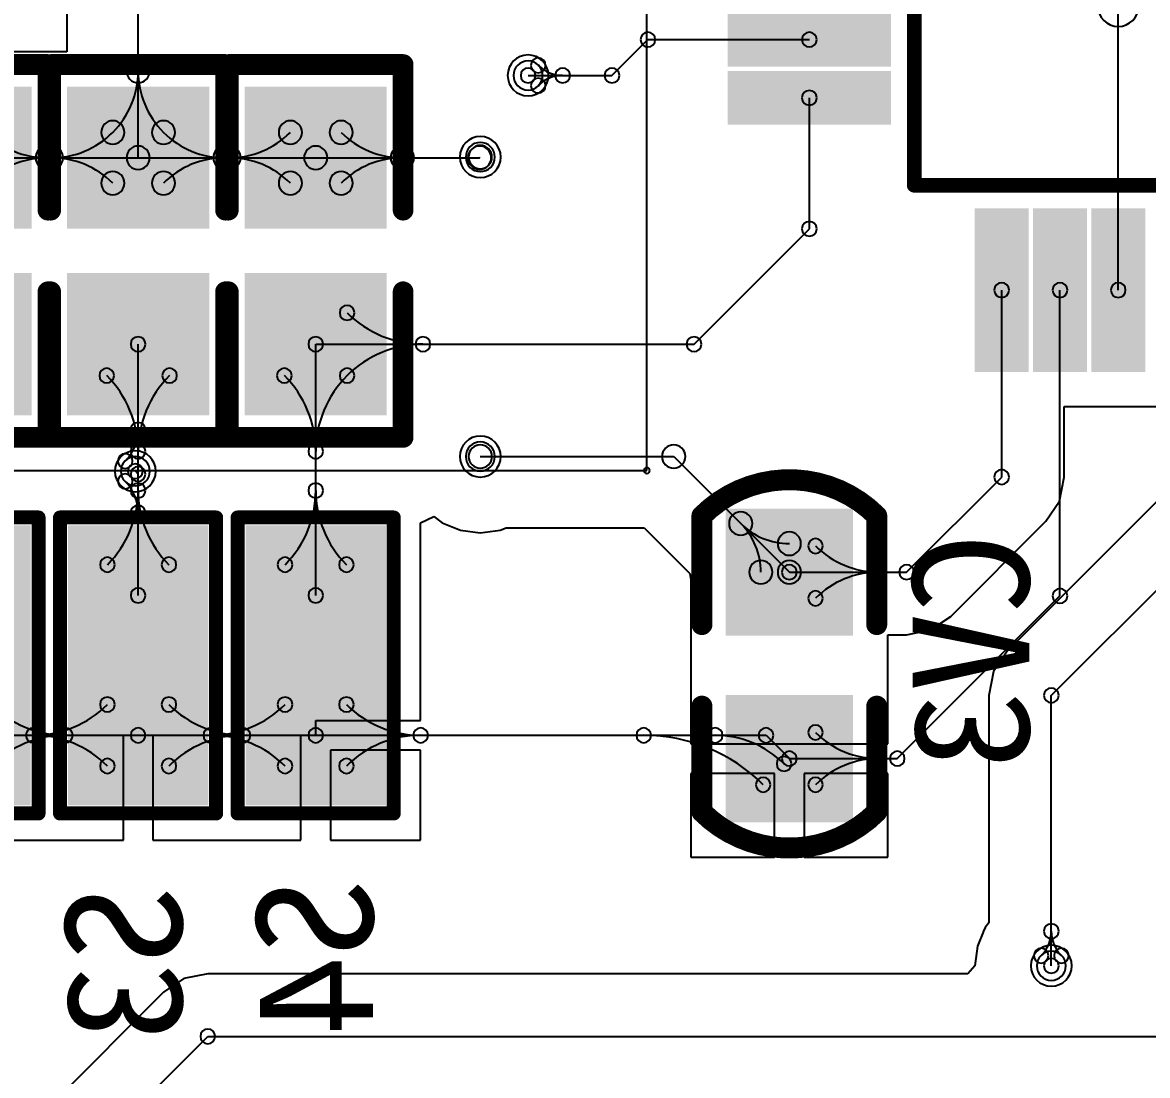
# Model space of a CAD drawing. Header units: inches. Extents: x 32166 to 66782, y 2386 to 7162.
# Drawn here: x 34049 to 34126.3, y 3404.9 to 3477.1 of the extents above; entities that cross this region are included whole.
import ezdxf

# ---------------------------------------------------------------- set-up
doc = ezdxf.new("R2010")
doc.units = ezdxf.units.IN
doc.header["$LTSCALE"] = 0.64311
doc.header["$MEASUREMENT"] = 0
for name, color, linetype in [('BOTTOMLAYER', 5, 'CONTINUOUS'), ('BOTTOMOVERLAY', 54, 'CONTINUOUS'), ('BOTTOMPASTE', 16, 'CONTINUOUS'), ('BOTTOMSOLDER', 6, 'CONTINUOUS'), ('MULTILAYER', 9, 'CONTINUOUS')]:
    doc.layers.add(name, color=color, linetype=linetype)
doc.styles.get("Standard").update_dxf_attribs({"font": 'txt', "width": 0.8})

msp = doc.modelspace()

# ---------------------------------------------------------------- linework, layer by layer
at = {"layer": 'BOTTOMLAYER'}
for p, q in [((34056.983, 3467.858), (34056.983, 3507.89)), ((34052.089, 3481.672), (34052.089, 3475.122)), ((34124.263, 3458.77), (34124.263, 3478.274)), ((34089.511, 3473.506), (34091.975, 3475.97)), ((34091.975, 3475.97), (34103.063, 3475.97)), ((34052.089, 3475.122), (34025.335, 3475.122)), ((34083.751, 3473.506), (34089.511, 3473.506)), ((34103.063, 3462.978), (34103.063, 3471.97)), ((34044.791, 3467.858), (34056.983, 3467.858)), ((34056.983, 3467.858), (34069.175, 3467.858)), ((34069.175, 3467.858), (34080.423, 3467.858)), ((34080.423, 3467.858), (34080.471, 3467.906)), ((34095.143, 3455.058), (34103.063, 3462.978)), ((34116.263, 3445.938), (34116.263, 3458.77)), ((34120.263, 3437.778), (34120.263, 3458.77)), ((34056.983, 3446.146), (34056.983, 3455.058)), ((34069.175, 3455.058), (34095.143, 3455.058)), ((34069.175, 3437.81), (34069.175, 3455.058)), ((34120.561, 3445.938), (34120.561, 3450.77)), ((34120.561, 3450.77), (34127.964, 3450.77)), ((34080.471, 3447.346), (34093.751, 3447.346)), ((34093.751, 3447.346), (34101.687, 3439.41)), ((34056.791, 3446.338), (34056.983, 3446.146)), ((34056.983, 3437.81), (34056.983, 3446.146)), ((34109.735, 3439.41), (34116.263, 3445.938)), ((34127.964, 3445.318), (34116.631, 3433.985)), ((34120.234, 3444.293), (34120.561, 3445.938)), ((34119.302, 3442.898), (34120.234, 3444.293)), ((34076.375, 3442.786), (34077.286, 3443.235)), ((34077.286, 3443.235), (34077.848, 3442.803)), ((34112.774, 3436.37), (34119.302, 3442.898)), ((34119.671, 3430.946), (34132.263, 3443.538)), ((34076.375, 3430.61), (34076.375, 3442.786)), ((34077.848, 3442.803), (34079.113, 3442.28)), ((34079.113, 3442.28), (34080.471, 3442.101)), ((34080.471, 3442.101), (34081.828, 3442.28)), ((34081.828, 3442.28), (34082.244, 3442.452)), ((34082.244, 3442.452), (34091.724, 3442.452)), ((34091.724, 3442.452), (34094.849, 3439.326)), ((34094.849, 3439.326), (34094.857, 3439.306)), ((34094.857, 3439.306), (34094.931, 3438.937)), ((34101.687, 3439.41), (34109.735, 3439.41)), ((34094.931, 3438.937), (34094.931, 3432.654)), ((34069.175, 3437.81), (34069.175, 3437.81)), ((34109.095, 3426.61), (34120.263, 3437.778)), ((34111.38, 3435.438), (34112.774, 3436.37)), ((34109.735, 3435.111), (34111.38, 3435.438)), ((34108.443, 3432.654), (34108.443, 3435.111)), ((34108.443, 3435.111), (34109.735, 3435.111)), ((34116.631, 3433.985), (34115.699, 3432.591)), ((34094.931, 3432.654), (34094.931, 3427.626)), ((34108.443, 3427.626), (34108.443, 3432.654)), ((34115.699, 3432.591), (34115.372, 3430.946)), ((34076.375, 3429.226), (34076.375, 3430.61)), ((34115.372, 3430.946), (34115.372, 3415.326)), ((34119.671, 3412.386), (34119.671, 3430.946)), ((34069.173, 3428.212), (34069.173, 3429.226)), ((34069.173, 3429.226), (34076.375, 3429.226)), ((34044.791, 3428.21), (34056.983, 3428.21)), ((34055.967, 3421.01), (34055.967, 3428.212)), ((34055.967, 3428.212), (34057.999, 3428.212)), ((34056.983, 3428.21), (34069.175, 3428.21)), ((34057.999, 3428.212), (34057.999, 3421.01)), ((34068.159, 3421.01), (34068.159, 3428.212)), ((34068.159, 3428.212), (34069.173, 3428.212)), ((34069.175, 3428.21), (34100.087, 3428.21)), ((34100.087, 3428.21), (34101.687, 3426.61)), ((34094.931, 3427.626), (34108.443, 3427.626)), ((34076.375, 3427.194), (34070.191, 3427.194)), ((34070.191, 3427.194), (34070.191, 3421.01)), ((34076.375, 3421.01), (34076.375, 3427.194)), ((34101.687, 3426.61), (34109.095, 3426.61)), ((34100.671, 3425.594), (34094.931, 3425.594)), ((34094.931, 3425.594), (34094.931, 3419.854)), ((34100.671, 3419.854), (34100.671, 3425.594)), ((34108.443, 3425.594), (34102.703, 3425.594)), ((34102.703, 3425.594), (34102.703, 3419.854)), ((34108.443, 3419.854), (34108.443, 3425.594)), ((34045.807, 3421.01), (34055.967, 3421.01)), ((34057.999, 3421.01), (34068.159, 3421.01)), ((34070.191, 3421.01), (34076.375, 3421.01)), ((34094.931, 3419.854), (34100.671, 3419.854)), ((34102.703, 3419.854), (34108.443, 3419.854)), ((34115.372, 3415.326), (34115.129, 3415.008)), ((34114.996, 3414.688), (34114.605, 3413.743)), ((34115.004, 3414.726), (34114.996, 3414.688)), ((34115.026, 3414.759), (34115.004, 3414.726)), ((34115.129, 3415.008), (34115.026, 3414.759)), ((34114.605, 3413.743), (34114.426, 3412.386)), ((34114.426, 3412.386), (34113.944, 3411.836)), ((34060.121, 3411.509), (34058.727, 3410.577)), ((34061.766, 3411.836), (34060.121, 3411.509)), ((34113.944, 3411.836), (34061.766, 3411.836)), ((34058.727, 3410.577), (34037.031, 3388.882)), ((34040.071, 3385.842), (34061.766, 3407.538)), ((34061.766, 3407.538), (34158.983, 3407.538))]:
    msp.add_line(p, q, dxfattribs=at)
for centre, radius, start, end in [((34091.975, 3475.97), 0.508, 0, 180), ((34091.975, 3475.97), 0.508, 0, 180), ((34103.063, 3475.97), 0.508, 0, 180), ((34091.975, 3475.97), 0.508, 180, 0), ((34091.975, 3475.97), 0.508, 180, 0), ((34103.063, 3475.97), 0.508, 180, 0), ((34056.983, 3473.806), 0.8, 0, 180), ((34056.983, 3473.806), 0.8, 0, 180), ((34084.447, 3474.201), 0.508, 0, 180), ((34051.034, 3473.806), 5.949, 314.99997, 359.99997), ((34056.983, 3473.806), 0.8, 180, 0), ((34056.983, 3473.806), 0.8, 180, 0), ((34062.931, 3473.806), 5.949, 180.00003, 225.00003), ((34083.751, 3473.506), 1, 0, 180), ((34083.751, 3473.506), 0.508, 0, 180), ((34084.447, 3474.201), 0.508, 180, 0), ((34086.126, 3475.881), 2.376, 224.99963, 269.99963), ((34086.126, 3473.506), 0.508, 0, 180), ((34086.126, 3473.506), 0.508, 0, 180), ((34089.511, 3473.506), 0.508, 0, 180), ((34089.511, 3473.506), 0.508, 0, 180), ((34083.751, 3473.506), 1, 180, 0), ((34083.751, 3473.506), 0.508, 180, 0), ((34084.447, 3472.81), 0.508, 0, 180), ((34086.126, 3471.13), 2.376, 90.00037, 135.00037), ((34086.126, 3473.506), 0.508, 180, 0), ((34086.126, 3473.506), 0.508, 180, 0), ((34089.511, 3473.506), 0.508, 180, 0), ((34089.511, 3473.506), 0.508, 180, 0), ((34084.447, 3472.81), 0.508, 180, 0), ((34103.063, 3471.97), 0.508, 0, 180), ((34103.063, 3471.97), 0.508, 180, 0), ((34055.241, 3469.6), 0.8, 0, 180), ((34055.241, 3469.6), 0.8, 0, 180), ((34058.725, 3469.6), 0.8, 0, 180), ((34058.725, 3469.6), 0.8, 0, 180), ((34067.433, 3469.6), 0.8, 0, 180), ((34070.917, 3469.6), 0.8, 0, 180), ((34050.739, 3473.806), 5.949, 224.99997, 269.99997), ((34051.034, 3473.806), 5.949, 270.00003, 315.00003), ((34055.241, 3469.6), 0.8, 180, 0), ((34055.241, 3469.6), 0.8, 180, 0), ((34058.725, 3469.6), 0.8, 180, 0), ((34058.725, 3469.6), 0.8, 180, 0), ((34062.931, 3473.806), 5.949, 224.99997, 269.99997), ((34063.226, 3473.806), 5.949, 270.00003, 315.00003), ((34067.433, 3469.6), 0.8, 180, 0), ((34070.917, 3469.6), 0.8, 180, 0), ((34075.123, 3473.806), 5.949, 224.99997, 269.99997), ((34050.739, 3467.858), 0.8, 0, 180), ((34050.739, 3467.858), 0.8, 0, 180), ((34051.034, 3467.858), 0.8, 0, 180), ((34051.034, 3467.858), 0.8, 0, 180), ((34056.983, 3467.858), 0.8, 0, 180), ((34056.983, 3467.858), 0.8, 0, 180), ((34056.983, 3467.858), 0.8, 0, 180), ((34062.931, 3467.858), 0.8, 0, 180), ((34062.931, 3467.858), 0.8, 0, 180), ((34063.226, 3467.858), 0.8, 0, 180), ((34063.226, 3467.858), 0.8, 0, 180), ((34069.175, 3467.858), 0.8, 0, 180), ((34069.175, 3467.858), 0.8, 0, 180), ((34075.123, 3467.858), 0.8, 0, 180), ((34075.123, 3467.858), 0.8, 0, 180), ((34080.471, 3467.906), 1, 0, 180), ((34080.423, 3467.858), 0.8, 0, 180), ((34080.423, 3467.858), 0.8, 0, 180), ((34080.471, 3467.906), 0.8, 0, 180), ((34050.739, 3461.909), 5.949, 90.00003, 135.00003), ((34050.739, 3467.858), 0.8, 180, 0), ((34050.739, 3467.858), 0.8, 180, 0), ((34051.034, 3467.858), 0.8, 180, 0), ((34051.034, 3467.858), 0.8, 180, 0), ((34051.034, 3461.909), 5.949, 44.99997, 89.99997), ((34056.983, 3467.858), 0.8, 180, 0), ((34056.983, 3467.858), 0.8, 180, 0), ((34056.983, 3467.858), 0.8, 180, 0), ((34062.931, 3461.909), 5.949, 90.00003, 135.00003), ((34062.931, 3467.858), 0.8, 180, 0), ((34062.931, 3467.858), 0.8, 180, 0), ((34063.226, 3467.858), 0.8, 180, 0), ((34063.226, 3467.858), 0.8, 180, 0), ((34063.226, 3461.909), 5.949, 44.99997, 89.99997), ((34069.175, 3467.858), 0.8, 180, 0), ((34069.175, 3467.858), 0.8, 180, 0), ((34075.123, 3461.909), 5.949, 90.00003, 135.00003), ((34075.123, 3467.858), 0.8, 180, 0), ((34075.123, 3467.858), 0.8, 180, 0), ((34080.471, 3467.906), 1, 180, 0), ((34080.423, 3467.858), 0.8, 180, 0), ((34080.423, 3467.858), 0.8, 180, 0), ((34080.471, 3467.906), 0.8, 180, 0), ((34055.241, 3466.115), 0.8, 0, 180), ((34058.725, 3466.115), 0.8, 0, 180), ((34067.433, 3466.115), 0.8, 0, 180), ((34070.917, 3466.115), 0.8, 0, 180), ((34055.241, 3466.115), 0.8, 180, 0), ((34058.725, 3466.115), 0.8, 180, 0), ((34067.433, 3466.115), 0.8, 180, 0), ((34070.917, 3466.115), 0.8, 180, 0), ((34103.063, 3462.978), 0.508, 0, 180), ((34103.063, 3462.978), 0.508, 0, 180), ((34103.063, 3462.978), 0.508, 180, 0), ((34103.063, 3462.978), 0.508, 180, 0), ((34116.263, 3458.77), 0.508, 0, 180), ((34120.263, 3458.77), 0.508, 0, 180), ((34124.263, 3458.77), 0.508, 0, 180), ((34116.263, 3458.77), 0.508, 180, 0), ((34120.263, 3458.77), 0.508, 180, 0), ((34124.263, 3458.77), 0.508, 180, 0), ((34071.33, 3457.213), 0.508, 0, 180), ((34071.33, 3457.213), 0.508, 180, 0), ((34076.533, 3462.416), 7.359, 225, 270), ((34056.983, 3455.058), 0.508, 0, 180), ((34069.175, 3455.058), 0.508, 0, 180), ((34069.175, 3455.058), 0.508, 0, 180), ((34076.533, 3455.058), 0.508, 0, 180), ((34076.533, 3455.058), 0.508, 0, 180), ((34095.143, 3455.058), 0.508, 0, 180), ((34095.143, 3455.058), 0.508, 0, 180), ((34056.983, 3455.058), 0.508, 180, 0), ((34069.175, 3455.058), 0.508, 180, 0), ((34069.175, 3455.058), 0.508, 180, 0), ((34076.533, 3447.699), 7.359, 90, 135), ((34076.533, 3455.058), 0.508, 180, 0), ((34076.533, 3455.058), 0.508, 180, 0), ((34095.143, 3455.058), 0.508, 180, 0), ((34095.143, 3455.058), 0.508, 180, 0), ((34054.828, 3452.902), 0.508, 0, 180), ((34059.138, 3452.902), 0.508, 0, 180), ((34067.02, 3452.902), 0.508, 0, 180), ((34071.33, 3452.902), 0.508, 0, 180), ((34071.33, 3452.902), 0.508, 0, 180), ((34054.828, 3452.902), 0.508, 180, 0), ((34049.624, 3447.699), 7.359, 360, 45), ((34064.341, 3447.699), 7.359, 135, 180), ((34059.138, 3452.902), 0.508, 180, 0), ((34067.02, 3452.902), 0.508, 180, 0), ((34061.816, 3447.699), 7.359, 360, 45), ((34076.533, 3447.699), 7.359, 135, 180), ((34071.33, 3452.902), 0.508, 180, 0), ((34071.33, 3452.902), 0.508, 180, 0), ((34053.952, 3449.177), 3.031, 314.99984, 359.99984), ((34056.983, 3449.177), 0.508, 0, 180), ((34056.983, 3449.177), 0.508, 180, 0), ((34080.471, 3447.346), 1, 0, 180), ((34056.095, 3447.033), 0.508, 0, 180), ((34056.983, 3447.699), 0.508, 0, 180), ((34056.983, 3447.699), 0.508, 0, 180), ((34056.983, 3447.699), 0.508, 180, 0), ((34056.983, 3447.699), 0.508, 180, 0), ((34069.175, 3447.699), 0.508, 0, 180), ((34069.175, 3447.699), 0.508, 0, 180), ((34069.175, 3447.699), 0.508, 180, 0), ((34069.175, 3447.699), 0.508, 180, 0), ((34080.471, 3447.346), 0.8, 0, 180), ((34093.751, 3447.346), 0.8, 0, 180), ((34093.751, 3447.346), 0.8, 0, 180), ((34056.095, 3447.033), 0.508, 180, 0), ((34056.791, 3446.338), 1, 0, 180), ((34056.791, 3446.338), 0.508, 0, 180), ((34080.471, 3447.346), 1, 180, 0), ((34080.471, 3447.346), 0.8, 180, 0), ((34093.751, 3447.346), 0.8, 180, 0), ((34093.751, 3447.346), 0.8, 180, 0), ((34056.095, 3445.642), 0.508, 0, 180), ((34056.791, 3446.338), 1, 180, 0), ((34056.791, 3446.338), 0.508, 180, 0), ((34056.983, 3446.146), 0.508, 0, 180), ((34056.983, 3446.146), 0.508, 0, 180), ((34056.983, 3446.146), 0.508, 0, 180), ((34056.983, 3446.146), 0.508, 180, 0), ((34056.983, 3446.146), 0.508, 180, 0), ((34056.983, 3446.146), 0.508, 180, 0), ((34116.263, 3445.938), 0.508, 0, 180), ((34116.263, 3445.938), 0.508, 0, 180), ((34056.095, 3445.642), 0.508, 180, 0), ((34053.952, 3443.499), 3.031, 0.00016, 45.00016), ((34056.983, 3445.014), 0.508, 0, 180), ((34056.983, 3445.014), 0.508, 0, 180), ((34069.175, 3445.014), 0.508, 0, 180), ((34069.175, 3445.014), 0.508, 0, 180), ((34116.263, 3445.938), 0.508, 180, 0), ((34116.263, 3445.938), 0.508, 180, 0), ((34049.779, 3445.014), 7.204, 314.99992, 359.99992), ((34056.983, 3445.014), 0.508, 180, 0), ((34056.983, 3445.014), 0.508, 180, 0), ((34064.187, 3445.014), 7.204, 180.00009, 225.00009), ((34061.971, 3445.014), 7.204, 314.99992, 359.99992), ((34069.175, 3445.014), 0.508, 180, 0), ((34069.175, 3445.014), 0.508, 180, 0), ((34076.379, 3445.014), 7.204, 180.00009, 225.00009), ((34056.983, 3443.499), 0.508, 0, 180), ((34056.983, 3443.499), 0.508, 180, 0), ((34098.348, 3442.749), 0.8, 0, 180), ((34098.348, 3442.749), 0.8, 0, 180), ((34098.348, 3442.749), 0.8, 180, 0), ((34098.348, 3442.749), 0.8, 180, 0), ((34095.009, 3439.41), 4.722, 359.99998, 44.99998), ((34101.687, 3446.088), 4.722, 225.00002, 270.00002), ((34101.687, 3441.366), 0.8, 0, 180), ((34101.687, 3441.366), 0.8, 180, 0), ((34103.483, 3441.206), 0.508, 0, 180), ((34103.483, 3441.206), 0.508, 180, 0), ((34107.819, 3445.542), 6.132, 225.00014, 270.00014), ((34054.873, 3439.92), 0.508, 0, 180), ((34054.873, 3439.92), 0.508, 180, 0), ((34059.093, 3439.92), 0.508, 0, 180), ((34059.093, 3439.92), 0.508, 180, 0), ((34067.065, 3439.92), 0.508, 0, 180), ((34067.065, 3439.92), 0.508, 180, 0), ((34071.285, 3439.92), 0.508, 0, 180), ((34071.285, 3439.92), 0.508, 180, 0), ((34099.731, 3439.41), 0.8, 0, 180), ((34101.687, 3439.41), 0.8, 0, 180), ((34101.687, 3439.41), 0.508, 0, 180), ((34107.819, 3439.41), 0.508, 0, 180), ((34107.819, 3439.41), 0.508, 0, 180), ((34109.735, 3439.41), 0.508, 0, 180), ((34109.735, 3439.41), 0.508, 0, 180), ((34099.731, 3439.41), 0.8, 180, 0), ((34101.687, 3439.41), 0.8, 180, 0), ((34101.687, 3439.41), 0.508, 180, 0), ((34107.819, 3433.278), 6.132, 89.99986, 134.99986), ((34107.819, 3439.41), 0.508, 180, 0), ((34107.819, 3439.41), 0.508, 180, 0), ((34109.735, 3439.41), 0.508, 180, 0), ((34109.735, 3439.41), 0.508, 180, 0), ((34056.983, 3437.81), 0.508, 0, 180), ((34069.175, 3437.81), 0.508, 0, 180), ((34069.175, 3437.81), 0.508, 0, 180), ((34069.175, 3437.81), 0.508, 0, 180), ((34120.263, 3437.778), 0.508, 0, 180), ((34120.263, 3437.778), 0.508, 0, 180), ((34056.983, 3437.81), 0.508, 180, 0), ((34069.175, 3437.81), 0.508, 180, 0), ((34069.175, 3437.81), 0.508, 180, 0), ((34069.175, 3437.81), 0.508, 180, 0), ((34103.483, 3437.614), 0.508, 0, 180), ((34103.483, 3437.614), 0.508, 180, 0), ((34120.263, 3437.778), 0.508, 180, 0), ((34120.263, 3437.778), 0.508, 180, 0), ((34119.671, 3430.946), 0.508, 0, 180), ((34119.671, 3430.946), 0.508, 0, 180), ((34054.873, 3430.32), 0.508, 0, 180), ((34059.093, 3430.32), 0.508, 0, 180), ((34067.065, 3430.32), 0.508, 0, 180), ((34071.285, 3430.32), 0.508, 0, 180), ((34119.671, 3430.946), 0.508, 180, 0), ((34119.671, 3430.946), 0.508, 180, 0), ((34051.995, 3435.414), 7.204, 224.99988, 269.99988), ((34049.779, 3435.414), 7.204, 270.00012, 315.00012), ((34054.873, 3430.32), 0.508, 180, 0), ((34059.093, 3430.32), 0.508, 180, 0), ((34064.187, 3435.414), 7.204, 224.99988, 269.99988), ((34061.971, 3435.414), 7.204, 270.00012, 315.00012), ((34067.065, 3430.32), 0.508, 180, 0), ((34071.285, 3430.32), 0.508, 180, 0), ((34076.379, 3435.414), 7.204, 224.99988, 269.99988), ((34051.995, 3421.006), 7.204, 90.00012, 135.00012), ((34049.779, 3428.21), 0.508, 0, 180), ((34049.779, 3428.21), 0.508, 0, 180), ((34049.779, 3428.21), 0.508, 180, 0), ((34049.779, 3428.21), 0.508, 180, 0), ((34049.779, 3421.006), 7.204, 44.99988, 89.99988), ((34051.995, 3428.21), 0.508, 0, 180), ((34051.995, 3428.21), 0.508, 0, 180), ((34051.995, 3428.21), 0.508, 180, 0), ((34051.995, 3428.21), 0.508, 180, 0), ((34056.983, 3428.21), 0.508, 0, 180), ((34056.983, 3428.21), 0.508, 0, 180), ((34056.983, 3428.21), 0.508, 180, 0), ((34056.983, 3428.21), 0.508, 180, 0), ((34064.187, 3421.006), 7.204, 90.00012, 135.00012), ((34061.971, 3428.21), 0.508, 0, 180), ((34061.971, 3428.21), 0.508, 0, 180), ((34061.971, 3428.21), 0.508, 180, 0), ((34061.971, 3428.21), 0.508, 180, 0), ((34061.971, 3421.006), 7.204, 44.99988, 89.99988), ((34064.187, 3428.21), 0.508, 0, 180), ((34064.187, 3428.21), 0.508, 0, 180), ((34064.187, 3428.21), 0.508, 180, 0), ((34064.187, 3428.21), 0.508, 180, 0), ((34069.175, 3428.21), 0.508, 0, 180), ((34069.175, 3428.21), 0.508, 0, 180), ((34069.175, 3428.21), 0.508, 180, 0), ((34069.175, 3428.21), 0.508, 180, 0), ((34076.379, 3421.006), 7.204, 90.00012, 135.00012), ((34076.379, 3428.21), 0.508, 0, 180), ((34076.379, 3428.21), 0.508, 0, 180), ((34076.379, 3428.21), 0.508, 180, 0), ((34076.379, 3428.21), 0.508, 180, 0), ((34091.692, 3428.21), 0.508, 0, 180), ((34091.692, 3428.21), 0.508, 180, 0), ((34091.692, 3416.615), 11.595, 45.00007, 90.00007), ((34096.598, 3428.21), 0.508, 0, 180), ((34096.598, 3428.21), 0.508, 180, 0), ((34096.598, 3421.52), 6.689, 44.99987, 89.99987), ((34100.087, 3428.21), 0.508, 0, 180), ((34100.087, 3428.21), 0.508, 0, 180), ((34100.087, 3428.21), 0.508, 180, 0), ((34100.087, 3428.21), 0.508, 180, 0), ((34103.483, 3428.406), 0.508, 0, 180), ((34103.483, 3428.406), 0.508, 180, 0), ((34107.819, 3432.742), 6.132, 225.00014, 270.00014), ((34101.328, 3426.25), 0.508, 0, 180), ((34101.687, 3426.61), 0.508, 0, 180), ((34101.687, 3426.61), 0.508, 0, 180), ((34107.819, 3426.61), 0.508, 0, 180), ((34107.819, 3426.61), 0.508, 0, 180), ((34109.095, 3426.61), 0.508, 0, 180), ((34109.095, 3426.61), 0.508, 0, 180), ((34054.873, 3426.1), 0.508, 0, 180), ((34054.873, 3426.1), 0.508, 180, 0), ((34059.093, 3426.1), 0.508, 0, 180), ((34059.093, 3426.1), 0.508, 180, 0), ((34067.065, 3426.1), 0.508, 0, 180), ((34067.065, 3426.1), 0.508, 180, 0), ((34071.285, 3426.1), 0.508, 0, 180), ((34071.285, 3426.1), 0.508, 180, 0), ((34101.328, 3426.25), 0.508, 180, 0), ((34101.687, 3426.61), 0.508, 180, 0), ((34101.687, 3426.61), 0.508, 180, 0), ((34107.819, 3420.478), 6.132, 89.99986, 134.99986), ((34107.819, 3426.61), 0.508, 180, 0), ((34107.819, 3426.61), 0.508, 180, 0), ((34109.095, 3426.61), 0.508, 180, 0), ((34109.095, 3426.61), 0.508, 180, 0), ((34099.891, 3424.814), 0.508, 0, 180), ((34103.483, 3424.814), 0.508, 0, 180), ((34099.891, 3424.814), 0.508, 180, 0), ((34103.483, 3424.814), 0.508, 180, 0), ((34119.671, 3414.761), 0.508, 0, 180), ((34119.671, 3414.761), 0.508, 0, 180), ((34117.295, 3414.761), 2.376, 314.99963, 359.99963), ((34119.671, 3414.761), 0.508, 180, 0), ((34119.671, 3414.761), 0.508, 180, 0), ((34122.046, 3414.761), 2.376, 180.00037, 225.00037), ((34118.975, 3413.081), 0.508, 0, 180), ((34120.367, 3413.081), 0.508, 0, 180), ((34118.975, 3413.081), 0.508, 180, 0), ((34119.671, 3412.386), 1, 0, 180), ((34119.671, 3412.386), 0.508, 0, 180), ((34120.367, 3413.081), 0.508, 180, 0), ((34119.671, 3412.386), 1, 180, 0), ((34119.671, 3412.386), 0.508, 180, 0), ((34061.766, 3407.538), 0.508, 0, 180), ((34061.766, 3407.538), 0.508, 0, 180), ((34061.766, 3407.538), 0.508, 180, 0), ((34061.766, 3407.538), 0.508, 180, 0)]:
    msp.add_arc(centre, radius, start, end, dxfattribs=at)
for points in [[(34107.863, 3474.93), (34107.863, 3477.01), (34098.263, 3474.93), (34098.263, 3477.01)], [(34107.863, 3470.93), (34107.863, 3473.01), (34098.263, 3470.93), (34098.263, 3473.01)], [(34052.919, 3471.922), (34052.919, 3463.794), (34061.047, 3471.922), (34061.047, 3463.794)], [(34065.111, 3471.922), (34065.111, 3463.794), (34073.239, 3471.922), (34073.239, 3463.794)], [(34117.303, 3463.57), (34115.223, 3463.57), (34117.303, 3453.97), (34115.223, 3453.97)], [(34121.303, 3463.57), (34119.223, 3463.57), (34121.303, 3453.97), (34119.223, 3453.97)], [(34125.303, 3463.57), (34123.223, 3463.57), (34125.303, 3453.97), (34123.223, 3453.97)], [(34052.919, 3459.122), (34052.919, 3450.994), (34061.047, 3459.122), (34061.047, 3450.994)], [(34065.111, 3459.122), (34065.111, 3450.994), (34073.239, 3459.122), (34073.239, 3450.994)], [(34105.243, 3435.854), (34105.243, 3442.966), (34098.131, 3435.854), (34098.131, 3442.966)], [(34052.983, 3441.81), (34052.983, 3433.81), (34060.983, 3441.81), (34060.983, 3433.81)], [(34065.175, 3441.81), (34065.175, 3433.81), (34073.175, 3441.81), (34073.175, 3433.81)], [(34052.983, 3432.21), (34052.983, 3424.21), (34060.983, 3432.21), (34060.983, 3424.21)], [(34065.175, 3432.21), (34065.175, 3424.21), (34073.175, 3432.21), (34073.175, 3424.21)], [(34105.243, 3423.054), (34105.243, 3430.166), (34098.131, 3423.054), (34098.131, 3430.166)]]:
    msp.add_solid(points, dxfattribs=at)
at = {"layer": 'BOTTOMOVERLAY'}
for p, q in [((34091.911, 3446.386), (34091.911, 3528.386)), ((33976.471, 3446.386), (34091.911, 3446.386))]:
    msp.add_line(p, q, dxfattribs=at)
for points, const_width in [([(34110.263, 3465.97), (34110.263, 3521.97)], 1.016), ([(34038.791, 3474.258), (34050.791, 3474.258)], 1.422), ([(34050.791, 3464.258), (34050.791, 3474.258)], 1.422), ([(34050.983, 3464.258), (34050.983, 3474.258)], 1.422), ([(34050.983, 3474.258), (34062.983, 3474.258)], 1.422), ([(34062.983, 3464.258), (34062.983, 3474.258)], 1.422), ([(34063.175, 3474.258), (34075.175, 3474.258)], 1.422), ([(34063.175, 3474.258), (34063.175, 3464.258)], 1.422), ([(34075.175, 3474.258), (34075.175, 3464.258)], 1.422), ([(34110.263, 3465.97), (34166.263, 3465.97)], 1.016), ([(34050.791, 3448.658), (34050.791, 3458.658)], 1.422), ([(34050.983, 3448.658), (34050.983, 3458.658)], 1.422), ([(34062.983, 3448.658), (34062.983, 3458.658)], 1.422), ([(34063.175, 3458.658), (34063.175, 3448.658)], 1.422), ([(34075.175, 3458.658), (34075.175, 3448.658)], 1.422), ([(34038.791, 3448.658), (34050.791, 3448.658)], 1.422), ([(34050.983, 3448.658), (34062.983, 3448.658)], 1.422), ([(34063.175, 3448.658), (34075.175, 3448.658)], 1.422), ([(34095.687, 3435.81), (34095.687, 3443.271)], 1.44), ([(34107.687, 3435.81), (34107.687, 3443.271)], 1.44), ([(34039.427, 3443.162), (34050.147, 3443.162)], 0.96), ([(34050.147, 3422.842), (34050.147, 3443.162)], 0.96), ([(34051.619, 3422.842), (34051.619, 3443.162)], 0.96), ([(34051.619, 3443.162), (34062.339, 3443.162)], 0.96), ([(34062.339, 3422.842), (34062.339, 3443.162)], 0.96), ([(34063.811, 3422.842), (34063.811, 3443.162)], 0.96), ([(34063.811, 3443.162), (34074.531, 3443.162)], 0.96), ([(34074.531, 3422.842), (34074.531, 3443.162)], 0.96), ([(34095.687, 3422.951), (34095.687, 3430.21)], 1.44), ([(34107.687, 3422.951), (34107.687, 3430.21)], 1.44), ([(34039.427, 3422.842), (34050.147, 3422.842)], 0.96), ([(34051.619, 3422.842), (34062.339, 3422.842)], 0.96), ([(34063.811, 3422.842), (34074.531, 3422.842)], 0.96)]:
    msp.add_lwpolyline(points, dxfattribs=dict(at, const_width=const_width))
for points, const_width in [([(34050.435, 3474.258, 1), (34051.146, 3474.258, 1)], 0.711), ([(34050.435, 3474.258, 1), (34051.146, 3474.258, 1)], 0.711), ([(34050.627, 3474.258, 1), (34051.338, 3474.258, 1)], 0.711), ([(34050.627, 3474.258, 1), (34051.338, 3474.258, 1)], 0.711), ([(34062.627, 3474.258, 1), (34063.338, 3474.258, 1)], 0.711), ([(34062.627, 3474.258, 1), (34063.338, 3474.258, 1)], 0.711), ([(34062.819, 3474.258, 1), (34063.53, 3474.258, 1)], 0.711), ([(34062.819, 3474.258, 1), (34063.53, 3474.258, 1)], 0.711), ([(34074.819, 3474.258, 1), (34075.53, 3474.258, 1)], 0.711), ([(34074.819, 3474.258, 1), (34075.53, 3474.258, 1)], 0.711), ([(34110.517, 3465.97, 1), (34110.009, 3465.97, 1)], 0.508), ([(34110.517, 3465.97, 1), (34110.009, 3465.97, 1)], 0.508), ([(34050.435, 3464.258, 1), (34051.146, 3464.258, 1)], 0.711), ([(34050.627, 3464.258, 1), (34051.338, 3464.258, 1)], 0.711), ([(34062.627, 3464.258, 1), (34063.338, 3464.258, 1)], 0.711), ([(34062.819, 3464.258, 1), (34063.53, 3464.258, 1)], 0.711), ([(34074.819, 3464.258, 1), (34075.53, 3464.258, 1)], 0.711), ([(34050.435, 3458.658, 1), (34051.146, 3458.658, 1)], 0.711), ([(34050.627, 3458.658, 1), (34051.338, 3458.658, 1)], 0.711), ([(34062.627, 3458.658, 1), (34063.338, 3458.658, 1)], 0.711), ([(34062.819, 3458.658, 1), (34063.53, 3458.658, 1)], 0.711), ([(34074.819, 3458.658, 1), (34075.53, 3458.658, 1)], 0.711), ([(34050.435, 3448.658, 1), (34051.146, 3448.658, 1)], 0.711), ([(34050.435, 3448.658, 1), (34051.146, 3448.658, 1)], 0.711), ([(34050.627, 3448.658, 1), (34051.338, 3448.658, 1)], 0.711), ([(34050.627, 3448.658, 1), (34051.338, 3448.658, 1)], 0.711), ([(34062.627, 3448.658, 1), (34063.338, 3448.658, 1)], 0.711), ([(34062.627, 3448.658, 1), (34063.338, 3448.658, 1)], 0.711), ([(34062.819, 3448.658, 1), (34063.53, 3448.658, 1)], 0.711), ([(34062.819, 3448.658, 1), (34063.53, 3448.658, 1)], 0.711), ([(34074.819, 3448.658, 1), (34075.53, 3448.658, 1)], 0.711), ([(34074.819, 3448.658, 1), (34075.53, 3448.658, 1)], 0.711), ([(34096.047, 3443.271, 1), (34095.327, 3443.271, 1)], 0.72), ([(34096.047, 3443.271, 1), (34095.327, 3443.271, 1)], 0.72), ([(34108.047, 3443.271, 1), (34107.327, 3443.271, 1)], 0.72), ([(34108.047, 3443.271, 1), (34107.327, 3443.271, 1)], 0.72), ([(34050.147, 3442.922, 1), (34050.147, 3443.402, 1)], 0.48), ([(34050.147, 3442.922, 1), (34050.147, 3443.402, 1)], 0.48), ([(34051.619, 3442.922, 1), (34051.619, 3443.402, 1)], 0.48), ([(34051.619, 3442.922, 1), (34051.619, 3443.402, 1)], 0.48), ([(34062.339, 3442.922, 1), (34062.339, 3443.402, 1)], 0.48), ([(34062.339, 3442.922, 1), (34062.339, 3443.402, 1)], 0.48), ([(34063.811, 3442.922, 1), (34063.811, 3443.402, 1)], 0.48), ([(34063.811, 3442.922, 1), (34063.811, 3443.402, 1)], 0.48), ([(34074.531, 3442.922, 1), (34074.531, 3443.402, 1)], 0.48), ([(34074.531, 3442.922, 1), (34074.531, 3443.402, 1)], 0.48), ([(34096.047, 3435.81, 1), (34095.327, 3435.81, 1)], 0.72), ([(34108.047, 3435.81, 1), (34107.327, 3435.81, 1)], 0.72), ([(34096.047, 3430.21, 1), (34095.327, 3430.21, 1)], 0.72), ([(34108.047, 3430.21, 1), (34107.327, 3430.21, 1)], 0.72), ([(34096.047, 3422.951, 1), (34095.327, 3422.951, 1)], 0.72), ([(34096.047, 3422.951, 1), (34095.327, 3422.951, 1)], 0.72), ([(34108.047, 3422.951, 1), (34107.327, 3422.951, 1)], 0.72), ([(34108.047, 3422.951, 1), (34107.327, 3422.951, 1)], 0.72), ([(34050.147, 3422.602, 1), (34050.147, 3423.082, 1)], 0.48), ([(34050.147, 3422.602, 1), (34050.147, 3423.082, 1)], 0.48), ([(34051.619, 3422.602, 1), (34051.619, 3423.082, 1)], 0.48), ([(34051.619, 3422.602, 1), (34051.619, 3423.082, 1)], 0.48), ([(34062.339, 3422.602, 1), (34062.339, 3423.082, 1)], 0.48), ([(34062.339, 3422.602, 1), (34062.339, 3423.082, 1)], 0.48), ([(34063.811, 3422.602, 1), (34063.811, 3423.082, 1)], 0.48), ([(34063.811, 3422.602, 1), (34063.811, 3423.082, 1)], 0.48), ([(34074.531, 3422.602, 1), (34074.531, 3423.082, 1)], 0.48), ([(34074.531, 3422.602, 1), (34074.531, 3423.082, 1)], 0.48)]:
    msp.add_lwpolyline(points, format="xyb", close=True, dxfattribs=dict(at, const_width=const_width))
at = {"layer": 'BOTTOMOVERLAY', "const_width": 1.44}
for points in [[(34095.687, 3443.271, -0.414214), (34107.687, 3443.271)], [(34107.687, 3422.951, -0.414214), (34095.687, 3422.951)]]:
    msp.add_lwpolyline(points, format="xyb", dxfattribs=at)
at = {"layer": 'BOTTOMOVERLAY'}
for start, end in [(0, 180), (0, 180), (180, 0), (180, 0)]:
    msp.add_arc((34091.911, 3446.386), 0.2, start, end, dxfattribs=at)
at = {"layer": 'BOTTOMPASTE'}
for points in [[(34107.863, 3474.93), (34107.863, 3477.01), (34098.263, 3474.93), (34098.263, 3477.01)], [(34107.863, 3470.93), (34107.863, 3473.01), (34098.263, 3470.93), (34098.263, 3473.01)], [(34052.919, 3471.922), (34052.919, 3463.794), (34061.047, 3471.922), (34061.047, 3463.794)], [(34065.111, 3471.922), (34065.111, 3463.794), (34073.239, 3471.922), (34073.239, 3463.794)], [(34117.303, 3463.57), (34115.223, 3463.57), (34117.303, 3453.97), (34115.223, 3453.97)], [(34121.303, 3463.57), (34119.223, 3463.57), (34121.303, 3453.97), (34119.223, 3453.97)], [(34125.303, 3463.57), (34123.223, 3463.57), (34125.303, 3453.97), (34123.223, 3453.97)], [(34052.919, 3459.122), (34052.919, 3450.994), (34061.047, 3459.122), (34061.047, 3450.994)], [(34065.111, 3459.122), (34065.111, 3450.994), (34073.239, 3459.122), (34073.239, 3450.994)], [(34105.243, 3435.854), (34105.243, 3442.966), (34098.131, 3435.854), (34098.131, 3442.966)], [(34052.983, 3441.81), (34052.983, 3433.81), (34060.983, 3441.81), (34060.983, 3433.81)], [(34065.175, 3441.81), (34065.175, 3433.81), (34073.175, 3441.81), (34073.175, 3433.81)], [(34052.983, 3432.21), (34052.983, 3424.21), (34060.983, 3432.21), (34060.983, 3424.21)], [(34065.175, 3432.21), (34065.175, 3424.21), (34073.175, 3432.21), (34073.175, 3424.21)], [(34105.243, 3423.054), (34105.243, 3430.166), (34098.131, 3423.054), (34098.131, 3430.166)]]:
    msp.add_solid(points, dxfattribs=at)
at = {"layer": 'BOTTOMSOLDER'}
for centre, start, end in [((34124.263, 3478.274), 180, 0), ((34083.751, 3473.506), 0, 180), ((34083.751, 3473.506), 180, 0), ((34080.471, 3467.906), 0, 180), ((34080.471, 3467.906), 180, 0), ((34080.471, 3447.346), 0, 180), ((34056.791, 3446.338), 0, 180), ((34080.471, 3447.346), 180, 0), ((34056.791, 3446.338), 180, 0), ((34119.671, 3412.386), 0, 180), ((34119.671, 3412.386), 180, 0)]:
    msp.add_arc(centre, 1.406, start, end, dxfattribs=at)
for points in [[(34108.676, 3474.117), (34108.676, 3477.823), (34097.45, 3474.117), (34097.45, 3477.823)], [(34108.676, 3470.117), (34108.676, 3473.823), (34097.45, 3470.117), (34097.45, 3473.823)], [(34039.914, 3472.734), (34039.914, 3462.981), (34049.668, 3472.734), (34049.668, 3462.981)], [(34052.106, 3472.734), (34052.106, 3462.981), (34061.86, 3472.734), (34061.86, 3462.981)], [(34064.298, 3472.734), (34064.298, 3462.981), (34074.052, 3472.734), (34074.052, 3462.981)], [(34118.116, 3464.382), (34114.41, 3464.382), (34118.116, 3453.157), (34114.41, 3453.157)], [(34122.116, 3464.382), (34118.41, 3464.382), (34122.116, 3453.157), (34118.41, 3453.157)], [(34126.116, 3464.382), (34122.41, 3464.382), (34126.116, 3453.157), (34122.41, 3453.157)], [(34039.914, 3459.934), (34039.914, 3450.181), (34049.668, 3459.934), (34049.668, 3450.181)], [(34052.106, 3459.934), (34052.106, 3450.181), (34061.86, 3459.934), (34061.86, 3450.181)], [(34064.298, 3459.934), (34064.298, 3450.181), (34074.052, 3459.934), (34074.052, 3450.181)], [(34106.056, 3435.041), (34106.056, 3443.778), (34097.318, 3435.041), (34097.318, 3443.778)], [(34039.978, 3442.622), (34039.978, 3432.997), (34049.604, 3442.622), (34049.604, 3432.997)], [(34052.17, 3442.622), (34052.17, 3432.997), (34061.796, 3442.622), (34061.796, 3432.997)], [(34064.362, 3442.622), (34064.362, 3432.997), (34073.988, 3442.622), (34073.988, 3432.997)], [(34039.978, 3433.022), (34039.978, 3423.397), (34049.604, 3433.022), (34049.604, 3423.397)], [(34052.17, 3433.022), (34052.17, 3423.397), (34061.796, 3433.022), (34061.796, 3423.397)], [(34064.362, 3433.022), (34064.362, 3423.397), (34073.988, 3433.022), (34073.988, 3423.397)], [(34106.056, 3422.241), (34106.056, 3430.978), (34097.318, 3422.241), (34097.318, 3430.978)]]:
    msp.add_solid(points, dxfattribs=at)
at = {"layer": 'MULTILAYER'}
for centre, start, end in [((34083.751, 3473.506), 0, 180), ((34083.751, 3473.506), 180, 0), ((34080.471, 3467.906), 0, 180), ((34080.471, 3467.906), 180, 0), ((34080.471, 3447.346), 0, 180), ((34056.791, 3446.338), 0, 180), ((34080.471, 3447.346), 180, 0), ((34056.791, 3446.338), 180, 0), ((34119.671, 3412.386), 0, 180), ((34119.671, 3412.386), 180, 0)]:
    msp.add_arc(centre, 1, start, end, dxfattribs=at)

# ---------------------------------------------------------------- texts
at = {"layer": 'BOTTOMOVERLAY', "text_generation_flag": 2}
for s, p in [('CV3', (34118.151, 3442.066)), ('S3', (34059.991, 3417.986)), ('S4', (34073.111, 3418.466))]:
    msp.add_text(s, height=8, rotation=90, dxfattribs=at).set_placement(p)

doc.saveas('drawing.dxf')
